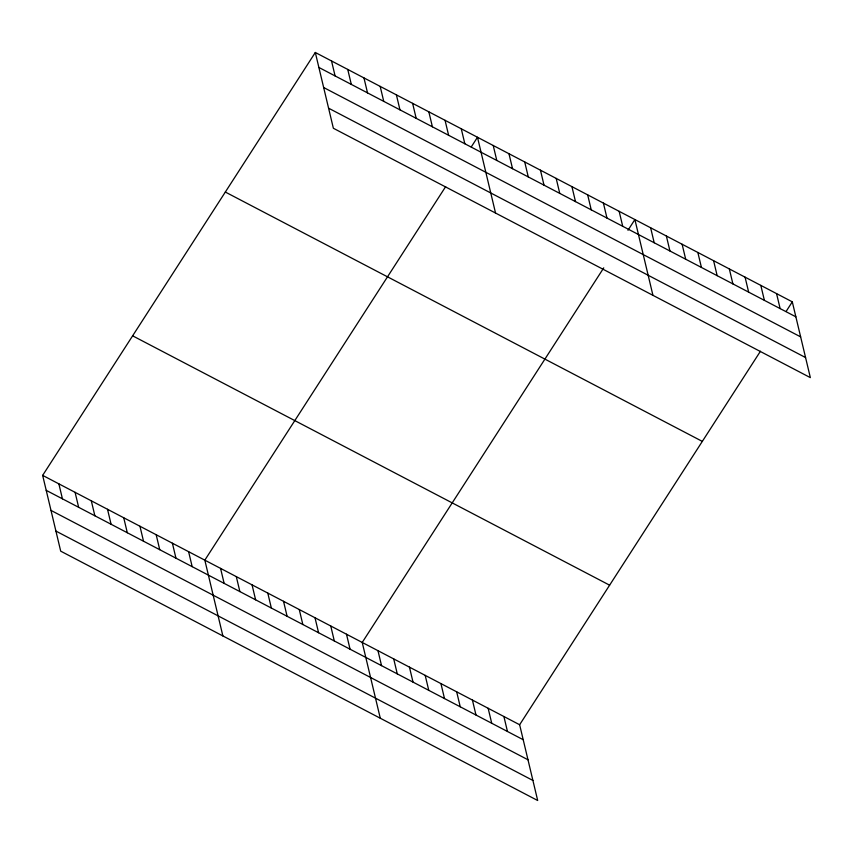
<?xml version="1.0" encoding="UTF-8"?>
<svg xmlns="http://www.w3.org/2000/svg" width="853" height="853" viewBox="0 0 853 853"><rect width="100%" height="100%" fill="white"/><g stroke="black" fill="none" stroke-linecap="round" stroke-linejoin="round"><path stroke-width="1.28" d="M760.46 351.223L519.637 724.741L537.689 800.519L60.702 551.155L42.65 475.377L315.311 52.481L792.298 301.845L810.35 377.623L333.363 128.259L315.311 52.481M445.65 186.647L204.827 560.154L222.878 635.943M471.261 146.929L477.488 137.269L495.54 213.047M603.743 267.863L362.226 642.448L380.289 718.226M627.968 230.289L634.888 219.552L652.94 295.33M786.071 311.505L792.298 301.845M318.873 67.451L795.86 316.815M323.66 87.518L800.647 336.882M328.586 108.192L805.573 357.556M225.331 192.042L702.318 441.396M132.631 335.826L609.618 585.179M42.65 475.377L519.637 724.741M46.211 490.347L523.198 739.711M50.999 510.414L527.986 759.778M55.925 531.088L532.912 780.452M776.561 293.613L780.122 308.583M760.812 285.382L764.384 300.352M745.074 277.161L748.646 292.121M729.336 268.93L732.898 283.9M713.598 260.698L717.16 275.668M697.85 252.467L701.422 267.437M682.112 244.246L685.684 259.205M666.374 236.014L669.936 250.985M650.636 227.783L654.198 242.753M619.15 211.331L622.711 226.29M603.412 203.099L606.973 218.069M587.674 194.868L591.236 209.838M571.926 186.636L575.498 201.607M556.188 178.405L559.749 193.375M540.45 170.184L544.011 185.154M524.712 161.953L528.274 176.923M508.964 153.721L512.536 168.691M493.226 145.49L496.787 160.46M461.27 128.792L464.832 143.752M445.053 120.305L448.614 135.275M428.835 111.828L432.396 126.798M412.617 103.352L416.179 118.322M396.4 94.875L399.961 109.845M380.182 86.398L383.743 101.368M363.964 77.922L367.526 92.881M503.899 716.509L507.46 731.479M347.747 69.434L351.308 84.404M488.151 708.278L491.723 723.248M331.529 60.958L335.09 75.928M472.413 700.046L475.985 715.017M456.675 691.826L460.236 706.785M440.937 683.594L444.498 698.564M425.189 675.363L428.76 690.333M409.451 667.131L413.023 682.101M393.713 658.911L397.274 673.87M377.975 650.679L381.536 665.649M346.489 634.216L350.061 649.186M330.751 625.995L334.312 640.955M315.013 617.764L318.574 632.734M299.264 609.532L302.836 624.503M283.527 601.301L287.098 616.271M267.789 593.08L271.35 608.04M252.051 584.849L255.612 599.819M236.302 576.617L239.874 591.587M220.564 568.386L224.136 583.356M188.609 551.678L192.17 566.648M172.391 543.201L175.953 558.171M156.174 534.724L159.735 549.695M139.956 526.248L143.517 541.218M123.738 517.771L127.3 532.741M107.521 509.294L111.082 524.254M91.303 500.807L94.864 515.777M75.085 492.33L78.647 507.3M58.868 483.854L62.429 498.824"/></g></svg>
